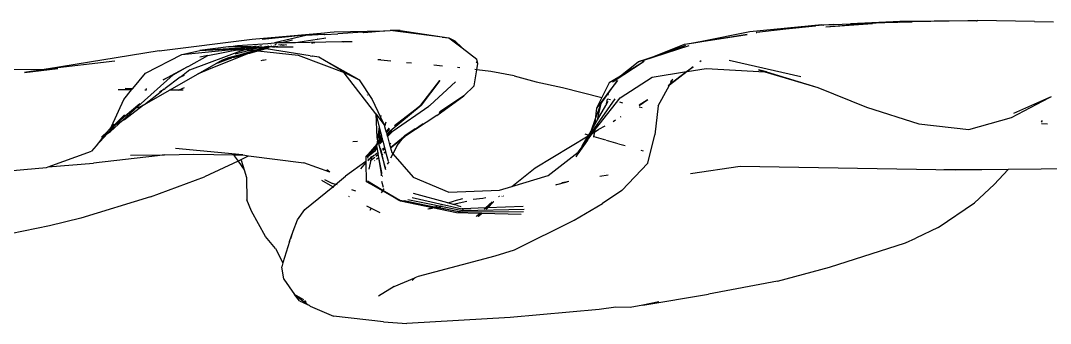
# Model space of a CAD drawing. Header units: millimetres. Extents: x -41292 to 298682, y -22072 to 33155.
# Drawn here: x 35143 to 35329.2, y 1737.2 to 1791.9 of the extents above; entities that cross this region are included whole.
import ezdxf

# ---------------------------------------------------------------- set-up
doc = ezdxf.new("R2010")
doc.units = ezdxf.units.MM

# ---------------------------------------------------------------- blocks, each defined once
blk = doc.blocks.new('AHSISHEUD')
for p, q in [((35929.39, 19439.81), (35920.39, 19439.38)), ((35920.39, 19439.38), (35926.64, 19439.61)), ((35929.39, 19439.81), (35926.64, 19439.61)), ((35926.64, 19439.61), (35928.95, 19439.69)), ((35929.01, 19439.69), (35928.95, 19439.69)), ((35929.39, 19439.81), (35929.01, 19439.69)), ((35929.23, 19439.7), (35929.01, 19439.69)), ((35929.39, 19439.81), (35929.23, 19439.7)), ((35929.23, 19439.7), (35931.58, 19439.74)), ((35941.65, 19439.93), (35929.39, 19439.81)), ((35941.65, 19439.93), (35931.58, 19439.74)), ((35943.17, 19439.94), (35941.65, 19439.93)), ((35943.17, 19439.94), (35943.3, 19439.94)), ((35943.38, 19439.96), (35943.3, 19439.94)), ((35953.66, 19439.8), (35943.38, 19439.96)), ((35953.66, 19439.8), (35957.13, 19439.75)), ((35812.23, 19436.63), (35825.33, 19437.77)), ((35814.06, 19436.59), (35825.33, 19437.77)), ((35825.33, 19437.77), (35826.33, 19437.85)), ((35826.33, 19437.85), (35827.04, 19437.95)), ((35827.04, 19437.95), (35836.01, 19438.1)), ((35832.27, 19437.85), (35827.73, 19437.6)), ((35832.27, 19437.85), (35832.35, 19437.82)), ((35832.35, 19437.82), (35832.44, 19437.83)), ((35832.44, 19437.83), (35836.01, 19438.1)), ((35836.01, 19438.1), (35836.2, 19438.11)), ((35836.2, 19438.11), (35837.22, 19438.17)), ((35846.62, 19436.97), (35837.22, 19438.17)), ((35839.02, 19438.16), (35837.22, 19438.17)), ((35839.02, 19438.16), (35847.8, 19436.85)), ((35902.22, 19437.95), (35893.53, 19436.21)), ((35915.23, 19439.2), (35902.22, 19437.95)), ((35903.39, 19437.8), (35903.48, 19437.8)), ((35908.73, 19438.43), (35903.48, 19437.8)), ((35914.09, 19438.99), (35908.73, 19438.43)), ((35912.03, 19438.82), (35915.23, 19439.2)), ((35915.62, 19439.16), (35914.83, 19439.07)), ((35915.23, 19439.2), (35917.43, 19439.24)), ((35915.23, 19439.2), (35915.62, 19439.16)), ((35917.43, 19439.24), (35915.62, 19439.16)), ((35924.42, 19439.38), (35915.97, 19438.81)), ((35923.32, 19439.36), (35915.97, 19438.81)), ((35917.43, 19439.24), (35920.39, 19439.38)), ((35795.42, 19434.52), (35812.23, 19436.63)), ((35815.09, 19435.84), (35816.28, 19435.95)), ((35821.94, 19437.28), (35816.28, 19435.95)), ((35816.28, 19435.95), (35816.93, 19436)), ((35816.93, 19436), (35817.85, 19436.01)), ((35819.52, 19436.43), (35817.85, 19436.01)), ((35817.85, 19436.01), (35820.07, 19436.03)), ((35820.07, 19436.03), (35824, 19436.59)), ((35820.07, 19436.03), (35822.68, 19436.06)), ((35825.3, 19437.46), (35821.94, 19437.28)), ((35822.68, 19436.06), (35828.46, 19436.22)), ((35822.97, 19435.97), (35823.2, 19435.98)), ((35823.13, 19435.93), (35823.19, 19435.91)), ((35823.49, 19435.94), (35823.19, 19435.91)), ((35823.55, 19435.93), (35823.49, 19435.94)), ((35824.08, 19436.59), (35824, 19436.59)), ((35824.08, 19436.59), (35825.53, 19436.85)), ((35825.3, 19437.46), (35825.39, 19437.48)), ((35825.39, 19437.48), (35827.73, 19437.6)), ((35828.46, 19436.22), (35830.32, 19436.18)), ((35828.78, 19436.13), (35830.32, 19436.18)), ((35846.62, 19436.97), (35847.8, 19436.85)), ((35847.8, 19436.85), (35848.9, 19436.32)), ((35847.8, 19436.85), (35850.18, 19435.05)), ((35850.18, 19435.05), (35848.9, 19436.32)), ((35890.43, 19435.74), (35893.53, 19436.21)), ((35901.76, 19437.45), (35890.97, 19435.7)), ((35893.53, 19436.21), (35890.97, 19435.7)), ((35893.53, 19436.21), (35901.76, 19437.45)), ((35795.42, 19434.52), (35775.06, 19431.21)), ((35799.54, 19433.84), (35809.75, 19434.87)), ((35799.54, 19433.84), (35802.75, 19434.54)), ((35801, 19431.05), (35810.7, 19434.71)), ((35807.96, 19435.23), (35802.75, 19434.54)), ((35811.24, 19435.07), (35802.75, 19434.54)), ((35802.75, 19434.54), (35810.92, 19435)), ((35804.25, 19433.66), (35810.08, 19434.83)), ((35811.72, 19434.08), (35804.32, 19431.16)), ((35807.96, 19435.23), (35809.59, 19435.49)), ((35811.97, 19435.21), (35807.96, 19435.23)), ((35812.34, 19434.34), (35808.82, 19433.31)), ((35808.82, 19433.31), (35811.72, 19434.08)), ((35809.19, 19433.96), (35811.82, 19434.65)), ((35810.7, 19434.71), (35809.29, 19434.55)), ((35809.59, 19435.49), (35815.09, 19435.84)), ((35809.75, 19434.87), (35810.08, 19434.83)), ((35810.08, 19434.83), (35810.92, 19435)), ((35810.08, 19434.83), (35810.8, 19434.76)), ((35810.09, 19433.78), (35812.34, 19434.34)), ((35810.87, 19434.03), (35810.09, 19433.78)), ((35810.31, 19434.5), (35810.98, 19434.74)), ((35810.7, 19434.71), (35810.8, 19434.76)), ((35810.8, 19434.76), (35810.83, 19434.75)), ((35810.83, 19434.75), (35810.86, 19434.76)), ((35810.86, 19434.76), (35810.98, 19434.74)), ((35810.87, 19434.03), (35812.56, 19434.57)), ((35812.8, 19434.54), (35810.87, 19434.03)), ((35810.92, 19435), (35812.69, 19435.1)), ((35810.92, 19435), (35811.24, 19435.07)), ((35810.98, 19434.74), (35811.1, 19434.73)), ((35811.1, 19434.73), (35811.18, 19434.75)), ((35811.26, 19434.77), (35811.18, 19434.75)), ((35811.24, 19435.07), (35811.97, 19435.21)), ((35812.93, 19435.17), (35811.24, 19435.07)), ((35813.02, 19434.97), (35811.26, 19434.77)), ((35811.77, 19434.89), (35811.26, 19434.77)), ((35811.26, 19434.77), (35811.82, 19434.65)), ((35811.72, 19434.08), (35811.81, 19434.1)), ((35812.69, 19435.1), (35811.77, 19434.89)), ((35811.77, 19434.89), (35813.37, 19435.1)), ((35811.81, 19434.1), (35813.29, 19434.49)), ((35811.81, 19434.1), (35812.34, 19434.34)), ((35811.82, 19434.65), (35813.02, 19434.97)), ((35811.82, 19434.65), (35812.56, 19434.57)), ((35812.09, 19435.24), (35811.97, 19435.21)), ((35812.09, 19435.24), (35812.95, 19435.41)), ((35812.93, 19435.17), (35812.09, 19435.24)), ((35812.34, 19434.34), (35812.39, 19434.35)), ((35812.39, 19434.35), (35812.52, 19434.39)), ((35812.6, 19434.41), (35812.52, 19434.39)), ((35812.56, 19434.57), (35813.95, 19435.01)), ((35812.56, 19434.57), (35812.8, 19434.54)), ((35812.8, 19434.54), (35812.6, 19434.41)), ((35812.93, 19435.17), (35812.69, 19435.1)), ((35812.69, 19435.1), (35813.18, 19435.13)), ((35812.8, 19434.54), (35812.98, 19434.52)), ((35812.93, 19435.17), (35812.96, 19435.17)), ((35813.9, 19435.39), (35812.96, 19435.17)), ((35812.96, 19435.17), (35813.18, 19435.13)), ((35813.04, 19434.61), (35812.98, 19434.52)), ((35813.07, 19434.52), (35812.98, 19434.52)), ((35813.02, 19434.97), (35813.37, 19435.1)), ((35813.72, 19435.05), (35813.02, 19434.97)), ((35813.21, 19434.65), (35813.04, 19434.61)), ((35813.07, 19434.52), (35814.6, 19434.9)), ((35813.76, 19434.75), (35813.07, 19434.52)), ((35813.07, 19434.52), (35813.29, 19434.49)), ((35813.18, 19435.13), (35813.37, 19435.1)), ((35813.95, 19435.01), (35813.21, 19434.65)), ((35813.76, 19434.75), (35813.21, 19434.65)), ((35813.29, 19434.49), (35814.6, 19434.9)), ((35813.29, 19434.49), (35820.54, 19433.72)), ((35813.37, 19435.1), (35813.47, 19435.09)), ((35813.47, 19435.09), (35813.77, 19435.17)), ((35813.72, 19435.05), (35813.47, 19435.09)), ((35814.26, 19435.11), (35813.72, 19435.05)), ((35813.95, 19435.01), (35813.72, 19435.05)), ((35813.76, 19434.75), (35814.4, 19434.94)), ((35813.77, 19435.17), (35813.86, 19435.17)), ((35813.86, 19435.17), (35813.92, 19435.2)), ((35813.92, 19435.2), (35813.97, 19435.22)), ((35814.03, 19435), (35813.95, 19435.01)), ((35813.97, 19435.22), (35814.04, 19435.19)), ((35814.26, 19435.11), (35814.03, 19435)), ((35814.4, 19434.94), (35814.03, 19435)), ((35814.04, 19435.19), (35814.1, 19435.2)), ((35814.1, 19435.2), (35814.4, 19435.24)), ((35814.1, 19435.2), (35814.4, 19435.2)), ((35814.32, 19435.11), (35814.26, 19435.11)), ((35814.5, 19435.18), (35814.32, 19435.11)), ((35814.67, 19435.15), (35814.32, 19435.11)), ((35814.4, 19435.24), (35814.73, 19435.37)), ((35814.4, 19435.2), (35814.5, 19435.18)), ((35814.45, 19434.93), (35814.4, 19434.94)), ((35814.96, 19435.1), (35814.45, 19434.93)), ((35815.1, 19435.08), (35814.45, 19434.93)), ((35814.6, 19434.9), (35814.45, 19434.93)), ((35814.5, 19435.18), (35814.57, 19435.2)), ((35815.2, 19435.36), (35814.57, 19435.2)), ((35814.57, 19435.2), (35814.67, 19435.15)), ((35814.63, 19434.9), (35814.6, 19434.9)), ((35814.73, 19434.92), (35814.63, 19434.9)), ((35814.67, 19435.15), (35815.15, 19435.21)), ((35815.24, 19435.05), (35814.73, 19434.92)), ((35814.76, 19434.88), (35814.73, 19434.92)), ((35822.74, 19433.58), (35814.76, 19434.88)), ((35815.34, 19435.21), (35815.15, 19435.21)), ((35815.2, 19435.36), (35815.24, 19435.36)), ((35815.34, 19435.03), (35815.24, 19435.05)), ((35815.46, 19435.24), (35815.34, 19435.21)), ((35815.79, 19435.34), (35815.46, 19435.24)), ((35815.7, 19435.21), (35815.46, 19435.24)), ((35815.65, 19435.8), (35815.57, 19435.78)), ((35815.84, 19435.24), (35815.7, 19435.21)), ((35815.91, 19435.21), (35815.84, 19435.24)), ((35815.91, 19435.21), (35816.03, 19435.24)), ((35816.23, 19435.33), (35816.03, 19435.24)), ((35816.03, 19435.24), (35816.06, 19435.22)), ((35816.06, 19435.22), (35816.16, 19435.24)), ((35816.16, 19435.24), (35816.37, 19435.33)), ((35816.16, 19435.24), (35816.36, 19435.22)), ((35816.32, 19435.68), (35816.45, 19435.67)), ((35816.51, 19435.24), (35816.36, 19435.22)), ((35816.37, 19435.33), (35816.47, 19435.33)), ((35816.55, 19435.73), (35816.45, 19435.67)), ((35816.9, 19435.32), (35816.51, 19435.24)), ((35816.51, 19435.24), (35819.66, 19435.25)), ((35816.66, 19435.72), (35816.55, 19435.73)), ((35817.33, 19435.55), (35816.99, 19435.6)), ((35817.33, 19435.55), (35817.37, 19435.57)), ((35817.37, 19435.57), (35817.42, 19435.58)), ((35817.43, 19435.66), (35817.42, 19435.58)), ((35817.42, 19435.58), (35817.53, 19435.61)), ((35817.53, 19435.61), (35817.61, 19435.64)), ((35817.61, 19435.64), (35818.03, 19435.61)), ((35817.84, 19435.48), (35817.73, 19435.5)), ((35818.39, 19435.58), (35817.84, 19435.48)), ((35818.39, 19435.58), (35818.44, 19435.58)), ((35850.18, 19435.05), (35852.85, 19433.03)), ((35891.17, 19435.41), (35882.8, 19432.69)), ((35884.12, 19433.18), (35890.63, 19435.54)), ((35891.17, 19435.41), (35884.12, 19433.18)), ((35884.66, 19433.44), (35890.43, 19435.74)), ((35884.66, 19433.44), (35890.63, 19435.54)), ((35787.43, 19432.67), (35775.06, 19431.21)), ((35792.96, 19430.45), (35799.54, 19433.84)), ((35800.77, 19431.74), (35804.25, 19433.66)), ((35802.35, 19430.28), (35805.84, 19432.26)), ((35804.25, 19433.66), (35802.8, 19433.36)), ((35805.84, 19432.26), (35806.87, 19432.75)), ((35806.53, 19432.65), (35805.84, 19432.26)), ((35806.06, 19432.31), (35805.84, 19432.26)), ((35808.44, 19433.2), (35806.06, 19432.31)), ((35806.53, 19432.65), (35806.71, 19432.76)), ((35806.87, 19432.75), (35806.53, 19432.65)), ((35807.98, 19433.26), (35806.71, 19432.76)), ((35806.71, 19432.76), (35806.87, 19432.75)), ((35806.87, 19432.75), (35806.97, 19432.79)), ((35806.97, 19432.79), (35807.03, 19432.79)), ((35807.03, 19432.79), (35807.23, 19432.89)), ((35807.23, 19432.89), (35807.98, 19433.26)), ((35807.59, 19432.99), (35807.23, 19432.89)), ((35807.59, 19432.99), (35809.34, 19433.54)), ((35807.59, 19432.99), (35808.44, 19433.2)), ((35810.09, 19433.78), (35807.98, 19433.26)), ((35808.53, 19433.24), (35808.44, 19433.2)), ((35808.82, 19433.31), (35808.53, 19433.24)), ((35809.34, 19433.54), (35808.82, 19433.31)), ((35809.34, 19433.54), (35810.09, 19433.78)), ((35814.21, 19432.82), (35813.81, 19432.68)), ((35814.21, 19432.82), (35814.75, 19432.94)), ((35820.54, 19433.72), (35828.86, 19430.58)), ((35822.74, 19433.58), (35823.07, 19433.56)), ((35823.16, 19433.52), (35823.07, 19433.56)), ((35824.27, 19433.34), (35823.16, 19433.52)), ((35829.4, 19430.34), (35824.27, 19433.34)), ((35831.61, 19429.29), (35824.27, 19433.34)), ((35835.52, 19432.86), (35834.99, 19432.9)), ((35835.52, 19432.86), (35837.34, 19432.69)), ((35840.13, 19432.43), (35841.04, 19432.34)), ((35853.02, 19432.23), (35852.75, 19432.47)), ((35852.84, 19431.09), (35853.02, 19432.23)), ((35853.02, 19432.23), (35852.85, 19433.03)), ((35883.11, 19432.61), (35877.48, 19428.92)), ((35883.11, 19432.61), (35878.51, 19429.78)), ((35878.51, 19429.78), (35882, 19432.51)), ((35882, 19432.51), (35884.66, 19433.44)), ((35883.52, 19432.99), (35882, 19432.51)), ((35882.8, 19432.69), (35882, 19432.51)), ((35882.8, 19432.69), (35883.52, 19432.99)), ((35883.52, 19432.99), (35884.66, 19433.44)), ((35884.12, 19433.18), (35883.52, 19432.99)), ((35893.44, 19432.72), (35893.16, 19432.51)), ((35911.43, 19429.8), (35898.5, 19432.75)), ((35763.24, 19431.14), (35775.02, 19431.21)), ((35771.07, 19430.57), (35777.11, 19431.34)), ((35772.23, 19430.79), (35771.07, 19430.57)), ((35773.17, 19430.91), (35772.23, 19430.79)), ((35776.22, 19431.28), (35773.17, 19430.91)), ((35775.02, 19431.21), (35773.17, 19430.91)), ((35775.02, 19431.21), (35775.06, 19431.21)), ((35790.68, 19427.71), (35792.96, 19430.45)), ((35796.15, 19429.27), (35800.64, 19431.7)), ((35797.41, 19427.48), (35802.35, 19430.28)), ((35797.97, 19430.19), (35800.64, 19431.7)), ((35801, 19431.05), (35799.46, 19429.89)), ((35800.64, 19431.7), (35800.77, 19431.74)), ((35800.64, 19431.7), (35800.66, 19431.71)), ((35800.66, 19431.71), (35800.77, 19431.74)), ((35804.32, 19431.16), (35802.35, 19430.28)), ((35828.86, 19430.58), (35828.89, 19430.54)), ((35828.89, 19430.54), (35829.4, 19430.34)), ((35834.59, 19423.13), (35828.89, 19430.54)), ((35829.4, 19430.34), (35831.61, 19429.29)), ((35845.11, 19431.96), (35846.64, 19431.81)), ((35849.77, 19431.45), (35849.37, 19431.5)), ((35852.37, 19428.17), (35852.84, 19431.09)), ((35852.84, 19431.09), (35852.51, 19431.13)), ((35855.37, 19430.79), (35852.84, 19431.09)), ((35859.6, 19430), (35855.37, 19430.79)), ((35884.57, 19429.76), (35890.79, 19430.76)), ((35890.91, 19430.78), (35887.67, 19428.29)), ((35887.82, 19428.58), (35890.79, 19430.76)), ((35890.79, 19430.76), (35891.99, 19431.64)), ((35890.79, 19430.76), (35890.91, 19430.78)), ((35891.99, 19431.61), (35890.91, 19430.78)), ((35890.91, 19430.78), (35894.31, 19431.32)), ((35894.31, 19431.32), (35904.9, 19430.73)), ((35905.22, 19430.71), (35903.8, 19431.05)), ((35903.8, 19431.05), (35904.9, 19430.73)), ((35904.9, 19430.73), (35914.52, 19427.9)), ((35904.9, 19430.73), (35905.22, 19430.71)), ((35905.22, 19430.71), (35914.52, 19427.9)), ((35791.65, 19424.51), (35797.97, 19430.19)), ((35797.97, 19430.19), (35796.15, 19429.27)), ((35799.21, 19429.74), (35796.49, 19427.71)), ((35799.33, 19429.79), (35799.21, 19429.74)), ((35799.81, 19429.97), (35799.33, 19429.79)), ((35799.34, 19429.84), (35799.33, 19429.79)), ((35799.34, 19429.84), (35799.46, 19429.89)), ((35799.46, 19429.89), (35800.01, 19430.1)), ((35831.61, 19429.29), (35833.91, 19425.71)), ((35842.72, 19424.69), (35846.18, 19429.16)), ((35846.18, 19429.16), (35842.82, 19424.7)), ((35848.98, 19428.93), (35844.4, 19424.71)), ((35859.6, 19430), (35863.57, 19428.94)), ((35863.57, 19428.94), (35868.36, 19427.9)), ((35876.81, 19428.73), (35875.46, 19426.1)), ((35876.63, 19426.81), (35878.31, 19429.15)), ((35878.31, 19429.15), (35876.67, 19427.02)), ((35878.51, 19429.78), (35876.81, 19428.73)), ((35877.36, 19428.89), (35878.51, 19429.78)), ((35878.78, 19426.05), (35884.57, 19429.76)), ((35887.58, 19428.4), (35887.81, 19428.55)), ((35887.67, 19428.29), (35887.81, 19428.55)), ((35887.81, 19428.55), (35887.82, 19428.58)), ((35887.82, 19428.58), (35888.27, 19429.39)), ((35887.86, 19428.96), (35888.27, 19429.39)), ((35790.45, 19427.44), (35788.01, 19427.45)), ((35789.04, 19425.75), (35790.45, 19427.44)), ((35789.29, 19427.76), (35790.68, 19427.71)), ((35790.45, 19427.44), (35790.68, 19427.71)), ((35792.76, 19424.84), (35797.29, 19427.41)), ((35792.76, 19424.84), (35795.82, 19427.21)), ((35793.12, 19427.43), (35792.85, 19427.43)), ((35793.01, 19427.63), (35793.22, 19427.63)), ((35795.64, 19427.15), (35795.49, 19427.04)), ((35795.69, 19427.17), (35795.64, 19427.15)), ((35795.83, 19427.28), (35795.69, 19427.17)), ((35795.69, 19427.17), (35795.82, 19427.21)), ((35795.82, 19427.21), (35795.92, 19427.29)), ((35795.92, 19427.29), (35795.83, 19427.28)), ((35795.94, 19427.34), (35795.92, 19427.29)), ((35796.01, 19427.42), (35795.94, 19427.34)), ((35796.11, 19427.43), (35796.01, 19427.42)), ((35796.11, 19427.43), (35796.23, 19427.52)), ((35796.13, 19427.5), (35796.11, 19427.43)), ((35796.16, 19427.52), (35796.13, 19427.5)), ((35796.25, 19427.59), (35796.16, 19427.52)), ((35796.16, 19427.52), (35796.23, 19427.52)), ((35796.23, 19427.52), (35796.27, 19427.57)), ((35796.25, 19427.59), (35796.32, 19427.59)), ((35796.27, 19427.57), (35796.32, 19427.59)), ((35796.32, 19427.59), (35796.49, 19427.71)), ((35797.29, 19427.41), (35797.41, 19427.48)), ((35798.99, 19427.43), (35797.29, 19427.41)), ((35797.41, 19427.48), (35798.99, 19427.43)), ((35799.97, 19427.84), (35798.99, 19427.43)), ((35799.75, 19427.4), (35798.99, 19427.43)), ((35852.37, 19428.17), (35850.48, 19426.36)), ((35868.36, 19427.9), (35875.46, 19426.1)), ((35876.67, 19427.02), (35875.88, 19425.99)), ((35876.01, 19425.95), (35876.63, 19426.81)), ((35876.63, 19426.81), (35876.57, 19426.53)), ((35876.67, 19427.02), (35876.63, 19426.81)), ((35885.66, 19424.58), (35887.67, 19428.29)), ((35887.67, 19428.29), (35887.44, 19428.11)), ((35887.58, 19428.4), (35887.57, 19428.37)), ((35914.52, 19427.9), (35923.34, 19424.31)), ((35786.82, 19420.83), (35789.04, 19425.75)), ((35788.13, 19421.79), (35791.91, 19425.02)), ((35789.15, 19422.12), (35792.59, 19424.74)), ((35792.12, 19424.48), (35792.59, 19424.74)), ((35792.59, 19424.74), (35792.76, 19424.84)), ((35833.16, 19426.43), (35833.1, 19426.54)), ((35833.91, 19425.71), (35835.44, 19422.54)), ((35837.18, 19420.06), (35842.82, 19424.7)), ((35842.82, 19424.7), (35841.65, 19423.8)), ((35841.65, 19423.8), (35842.72, 19424.69)), ((35842.72, 19424.69), (35842.82, 19424.7)), ((35844.28, 19424.62), (35844.4, 19424.71)), ((35845.64, 19422.83), (35850.48, 19426.36)), ((35850.48, 19426.36), (35846.07, 19423.33)), ((35850.48, 19426.36), (35846.19, 19423.47)), ((35871.93, 19417.3), (35877.87, 19425.83)), ((35874.28, 19422.14), (35875.34, 19425.01)), ((35875.46, 19426.1), (35874.47, 19424.15)), ((35875.88, 19425.99), (35874.47, 19424.15)), ((35875.34, 19425.01), (35874.47, 19424.15)), ((35874.67, 19422.04), (35875.34, 19425.01)), ((35874.97, 19421.2), (35878.78, 19426.05)), ((35875.34, 19425.01), (35876.01, 19425.95)), ((35875.88, 19425.99), (35876.01, 19425.95)), ((35876.01, 19425.95), (35876.09, 19425.94)), ((35876.42, 19425.79), (35876.19, 19424.66)), ((35876.19, 19424.66), (35876.63, 19425.41)), ((35876.49, 19425.83), (35877.03, 19425.7)), ((35878.66, 19425.28), (35879.2, 19425.14)), ((35882.2, 19424.75), (35883.67, 19425.68)), ((35883.79, 19425.64), (35882.21, 19424.59)), ((35949.55, 19422.49), (35956.39, 19426.11)), ((35956.39, 19426.11), (35949.91, 19423.21)), ((35956.39, 19426.11), (35956.73, 19426.29)), ((35787.26, 19421.05), (35789.18, 19422.93)), ((35788.13, 19421.79), (35789.18, 19422.93)), ((35788.81, 19421.93), (35791.65, 19424.51)), ((35792.12, 19424.48), (35791.53, 19424.16)), ((35834.59, 19423.13), (35835.2, 19420.78)), ((35834.59, 19423.13), (35834.79, 19418.79)), ((35834.59, 19423.13), (35836.1, 19421.15)), ((35835.48, 19422.83), (35835.44, 19422.54)), ((35837.18, 19420.06), (35841.65, 19423.8)), ((35837.74, 19420.07), (35844.19, 19424.53)), ((35841.65, 19423.8), (35837.96, 19420.95)), ((35845.64, 19422.83), (35839.84, 19419.04)), ((35844.28, 19424.62), (35844.19, 19424.53)), ((35874.47, 19424.15), (35874.28, 19422.14)), ((35874.67, 19422.04), (35876.19, 19424.66)), ((35882.22, 19424.38), (35882.74, 19424.25)), ((35885.66, 19424.58), (35885.05, 19419.33)), ((35923.34, 19424.31), (35932.76, 19421.35)), ((35786.09, 19419.6), (35787.64, 19421.27)), ((35786.29, 19420.17), (35787.26, 19421.05)), ((35786.64, 19419.96), (35788.81, 19421.93)), ((35786.82, 19420.83), (35787.23, 19421.33)), ((35787.26, 19421.05), (35788.13, 19421.79)), ((35787.26, 19421.05), (35787.64, 19421.27)), ((35787.64, 19421.27), (35788.81, 19421.93)), ((35787.64, 19421.27), (35788.13, 19421.79)), ((35788.81, 19421.93), (35789.15, 19422.12)), ((35835.44, 19422.54), (35836.1, 19421.15)), ((35836.1, 19421.15), (35836.16, 19420.95)), ((35836.42, 19421.61), (35836.16, 19420.95)), ((35836.42, 19421.61), (35836.18, 19420.87)), ((35843.14, 19421.31), (35839.84, 19419.04)), ((35873.51, 19420.03), (35874.28, 19422.14)), ((35873.51, 19420.03), (35874.2, 19421.22)), ((35874.28, 19422.14), (35874.2, 19421.22)), ((35874.2, 19421.22), (35874.67, 19422.04)), ((35874.28, 19420.29), (35874.97, 19421.2)), ((35877.49, 19421.78), (35877.91, 19422.04)), ((35878.83, 19422.62), (35878.93, 19422.68)), ((35932.76, 19421.35), (35941.82, 19420.31)), ((35941.82, 19420.31), (35949.55, 19422.49)), ((35956.04, 19421.29), (35954.92, 19421.31)), ((35954.96, 19421.64), (35955.14, 19421.92)), ((35784.02, 19417.37), (35786.09, 19419.6)), ((35785.49, 19419.21), (35784.02, 19417.37)), ((35785.01, 19418.9), (35786.14, 19419.99)), ((35785.01, 19418.9), (35785.49, 19419.21)), ((35785.53, 19419.24), (35785.49, 19419.21)), ((35786.14, 19419.99), (35785.53, 19419.24)), ((35785.53, 19419.24), (35786.09, 19419.6)), ((35786.09, 19419.6), (35786.64, 19419.96)), ((35786.14, 19419.99), (35786.18, 19420.03)), ((35786.18, 19420.03), (35786.29, 19420.17)), ((35786.29, 19420.17), (35786.81, 19420.8)), ((35786.81, 19420.8), (35786.82, 19420.83)), ((35835.2, 19420.78), (35834.89, 19418.57)), ((35835.2, 19420.78), (35835.34, 19420.23)), ((35835.26, 19418.65), (35835.34, 19420.23)), ((35835.56, 19419.41), (35835.26, 19418.65)), ((35835.34, 19420.23), (35835.56, 19419.41)), ((35835.62, 19419.15), (35835.4, 19418.39)), ((35835.56, 19419.41), (35835.62, 19419.15)), ((35835.72, 19418.77), (35835.62, 19419.15)), ((35836.16, 19420.95), (35836.18, 19420.87)), ((35836.18, 19420.87), (35836.48, 19419.83)), ((35836.48, 19419.83), (35837, 19420.53)), ((35836.48, 19419.83), (35836.5, 19419.74)), ((35837, 19420.53), (35836.5, 19419.74)), ((35836.88, 19420.12), (35836.5, 19419.74)), ((35836.5, 19419.74), (35836.6, 19419.39)), ((35836.6, 19419.39), (35837.18, 19420.06)), ((35836.6, 19419.39), (35836.65, 19419.21)), ((35836.65, 19419.21), (35837.5, 19420.08)), ((35836.65, 19419.21), (35836.69, 19419.05)), ((35836.69, 19419.05), (35837.74, 19420.07)), ((35837.09, 19420.28), (35836.88, 19420.12)), ((35837.25, 19417.05), (35839.9, 19419.22)), ((35839.62, 19418.87), (35839.9, 19419.22)), ((35839.84, 19419.04), (35839.9, 19419.22)), ((35841.72, 19420.45), (35839.9, 19419.22)), ((35863.41, 19413.36), (35873.01, 19419.17)), ((35871.93, 19417.3), (35873.01, 19419.17)), ((35872.37, 19419.52), (35873.09, 19419.31)), ((35872.84, 19418.4), (35873.79, 19419.64)), ((35873.01, 19419.17), (35873.09, 19419.31)), ((35873.09, 19419.31), (35873.51, 19420.03)), ((35873.79, 19419.64), (35874.09, 19420.03)), ((35873.79, 19419.64), (35874.07, 19419.81)), ((35874, 19419.04), (35874.19, 19419.88)), ((35874.07, 19419.81), (35874, 19419.04)), ((35874.09, 19420.03), (35874.07, 19419.81)), ((35874.07, 19419.81), (35874.19, 19419.88)), ((35874.09, 19420.03), (35874.28, 19420.29)), ((35874.19, 19419.88), (35874.28, 19420.29)), ((35874.19, 19419.88), (35874.85, 19420.28)), ((35875.99, 19420.91), (35874.85, 19420.28)), ((35883.78, 19414.22), (35885.05, 19419.33)), ((35784.02, 19417.37), (35783.17, 19416.41)), ((35831.28, 19418.12), (35830.43, 19418.1)), ((35834.77, 19417.65), (35832.81, 19415.36)), ((35833.95, 19416.45), (35834.75, 19417.52)), ((35834.73, 19417.34), (35834.67, 19417.16)), ((35834.75, 19417.37), (35834.73, 19417.34)), ((35834.73, 19417.34), (35834.79, 19417.03)), ((35834.85, 19417.65), (35834.75, 19417.37)), ((35834.77, 19417.65), (35834.75, 19417.52)), ((35834.75, 19417.52), (35834.75, 19417.37)), ((35834.88, 19418.46), (35834.77, 19417.65)), ((35834.79, 19418.79), (35834.89, 19418.57)), ((35834.85, 19417.65), (35834.88, 19417.69)), ((35834.88, 19418.46), (35834.89, 19418.57)), ((35834.88, 19418.46), (35835, 19418.01)), ((35834.92, 19417.83), (35834.88, 19417.69)), ((35834.94, 19417.85), (35834.92, 19417.83)), ((35835, 19418.01), (35834.94, 19417.85)), ((35835.04, 19418.09), (35835, 19418.01)), ((35835, 19418.01), (35836.31, 19413.36)), ((35835.26, 19418.65), (35835.08, 19418.19)), ((35835.22, 19417.94), (35835.26, 19418.65)), ((35835.32, 19418.28), (35835.22, 19417.94)), ((35835.24, 19417.86), (35835.22, 19417.94)), ((35835.22, 19417.94), (35835.22, 19417.9)), ((35835.26, 19417.82), (35835.38, 19417.97)), ((35835.27, 19417.79), (35835.83, 19418.36)), ((35835.38, 19417.97), (35835.27, 19417.79)), ((35835.85, 19418.27), (35835.3, 19417.73)), ((35835.31, 19417.7), (35835.86, 19418.23)), ((35835.32, 19418.28), (35835.34, 19418.31)), ((35835.36, 19418.34), (35835.34, 19418.31)), ((35835.4, 19418.39), (35835.36, 19418.34)), ((35835.38, 19417.97), (35835.8, 19418.46)), ((35835.55, 19418.24), (35835.38, 19417.97)), ((35835.72, 19418.77), (35835.4, 19418.39)), ((35835.55, 19418.24), (35835.5, 19418.24)), ((35835.77, 19418.59), (35835.55, 19418.24)), ((35835.72, 19418.77), (35835.77, 19418.59)), ((35835.77, 19418.59), (35835.8, 19418.46)), ((35835.8, 19418.46), (35835.83, 19418.36)), ((35835.83, 19418.36), (35835.85, 19418.27)), ((35835.85, 19418.27), (35835.86, 19418.23)), ((35835.86, 19418.23), (35836.19, 19416.97)), ((35836.69, 19419.05), (35837.09, 19417.62)), ((35837.32, 19417.78), (35837.09, 19417.62)), ((35837.09, 19417.62), (35837.25, 19417.05)), ((35837.27, 19416.99), (35839.62, 19418.87)), ((35838.48, 19417.41), (35837.69, 19415.93)), ((35838.48, 19417.41), (35839.62, 19418.87)), ((35839.62, 19418.87), (35839.84, 19419.04)), ((35872.84, 19418.4), (35871.15, 19415.91)), ((35871.71, 19416.92), (35872.84, 19418.4)), ((35871.71, 19416.92), (35871.93, 19417.3)), ((35873.92, 19419.07), (35874, 19419.04)), ((35874, 19419.04), (35873.99, 19418.98)), ((35874, 19419.04), (35876.1, 19418.43)), ((35876.27, 19418.38), (35878.36, 19417.77)), ((35878.47, 19417.74), (35879.66, 19417.39)), ((35775.33, 19413.54), (35783.17, 19416.41)), ((35795.11, 19415.56), (35783.53, 19414.23)), ((35790.23, 19415.65), (35796.4, 19415.76)), ((35796.4, 19415.76), (35795.11, 19415.56)), ((35796.4, 19415.76), (35801.69, 19415.86)), ((35810.5, 19415.72), (35798.37, 19416.85)), ((35801.69, 19415.86), (35808.95, 19415.74)), ((35808.95, 19415.74), (35809.01, 19415.56)), ((35808.95, 19415.74), (35810.5, 19415.72)), ((35809.01, 19415.56), (35809.69, 19414.59)), ((35809.76, 19414.62), (35811.6, 19415.58)), ((35810.57, 19415.71), (35810.5, 19415.72)), ((35810.57, 19415.71), (35811.6, 19415.58)), ((35811.6, 19415.58), (35821.56, 19414.26)), ((35833.73, 19416.16), (35832.81, 19415.36)), ((35833.16, 19415.6), (35832.81, 19415.36)), ((35833.14, 19415.35), (35834.31, 19416.72)), ((35834.33, 19416.31), (35833.14, 19415.35)), ((35833.14, 19415.35), (35833.73, 19416.16)), ((35833.16, 19415.6), (35833.14, 19415.35)), ((35833.16, 19415.6), (35833.73, 19416.16)), ((35833.49, 19415.02), (35833.85, 19415.42)), ((35833.73, 19416.16), (35833.95, 19416.45)), ((35834.38, 19415.66), (35833.8, 19415.23)), ((35833.85, 19415.42), (35833.8, 19415.23)), ((35834.36, 19416.84), (35833.95, 19416.45)), ((35833.95, 19416.45), (35834.31, 19416.72)), ((35834.31, 19416.72), (35834.61, 19417.01)), ((35834.79, 19417.03), (35834.33, 19416.31)), ((35834.61, 19417.01), (35834.33, 19416.31)), ((35834.63, 19417.1), (35834.36, 19416.84)), ((35834.97, 19416.09), (35834.5, 19415.74)), ((35834.58, 19415.48), (35834.98, 19415.81)), ((35834.63, 19417.1), (35834.61, 19417.01)), ((35834.65, 19417.12), (35834.63, 19417.1)), ((35834.67, 19417.16), (35834.65, 19417.12)), ((35834.79, 19417.03), (35834.85, 19416.74)), ((35834.85, 19416.74), (35834.84, 19416.71)), ((35834.84, 19416.71), (35834.97, 19416.09)), ((35834.97, 19416.09), (35835.02, 19415.85)), ((35834.98, 19415.81), (35835.02, 19415.85)), ((35834.98, 19415.81), (35835.08, 19415.24)), ((35835.13, 19415.28), (35835.02, 19415.85)), ((35835.59, 19416.53), (35835.47, 19416.88)), ((35835.59, 19416.53), (35835.56, 19416.51)), ((35835.6, 19416.33), (35835.59, 19416.53)), ((35835.6, 19416.33), (35835.65, 19416.38)), ((35835.73, 19415.79), (35835.6, 19416.33)), ((35835.73, 19415.79), (35835.83, 19415.87)), ((35835.74, 19415.76), (35835.73, 19415.79)), ((35835.74, 19415.76), (35835.84, 19415.85)), ((35836.31, 19413.36), (35835.74, 19415.76)), ((35836.19, 19416.97), (35835.8, 19416.68)), ((35835.87, 19416.56), (35836.22, 19416.86)), ((35836.09, 19416.09), (35836.36, 19416.31)), ((35836.11, 19416.06), (35836.37, 19416.27)), ((35836.19, 19416.97), (35836.22, 19416.86)), ((35836.22, 19416.86), (35836.36, 19416.31)), ((35836.36, 19416.31), (35836.37, 19416.27)), ((35836.37, 19416.27), (35836.81, 19414.6)), ((35837.25, 19417.05), (35837.27, 19416.99)), ((35837.27, 19416.99), (35837.51, 19416.15)), ((35837.69, 19415.93), (35837.27, 19415.14)), ((35837.51, 19416.15), (35837.69, 19415.93)), ((35837.69, 19415.93), (35841.37, 19411.68)), ((35865.74, 19412), (35871.19, 19416.23)), ((35870.8, 19415.35), (35871.11, 19415.88)), ((35871.11, 19415.88), (35871.15, 19415.91)), ((35871.15, 19415.91), (35871.71, 19416.92)), ((35871.19, 19416.23), (35871.71, 19416.92)), ((35882.53, 19416.55), (35882.95, 19416.43)), ((35775.07, 19413.44), (35775.33, 19413.54)), ((35775.33, 19413.54), (35783.53, 19414.23)), ((35809.69, 19414.59), (35803.64, 19411.76)), ((35809.76, 19414.62), (35809.69, 19414.59)), ((35809.69, 19414.59), (35810.78, 19413.05)), ((35810.26, 19414.75), (35810.78, 19413.05)), ((35826.28, 19412.59), (35821.56, 19414.26)), ((35832.82, 19414.53), (35829.12, 19411.86)), ((35831.9, 19413.22), (35832.82, 19414.26)), ((35832.81, 19415.36), (35832.82, 19414.53)), ((35832.82, 19414.53), (35832.82, 19414.26)), ((35832.82, 19414.26), (35832.87, 19410.94)), ((35833.14, 19415.35), (35833.11, 19415.32)), ((35833.11, 19415.32), (35833.13, 19415.12)), ((35833.49, 19415.02), (35833.17, 19414.78)), ((35833.18, 19414.66), (35833.49, 19415.02)), ((35833.7, 19414.74), (35833.36, 19413.16)), ((35833.62, 19414.67), (35833.7, 19414.74)), ((35833.7, 19414.74), (35834.4, 19415.33)), ((35833.8, 19415.23), (35833.7, 19414.74)), ((35834.35, 19414.66), (35834.44, 19414.73)), ((35834.73, 19414.96), (35835.08, 19415.24)), ((35835.08, 19415.24), (35835.13, 19415.28)), ((35835.08, 19415.24), (35835.62, 19411.97)), ((35835.68, 19412.55), (35835.13, 19415.28)), ((35836.4, 19413.53), (35836.31, 19413.36)), ((35836.92, 19414.49), (35836.67, 19414.02)), ((35879.09, 19409.29), (35883.78, 19414.22)), ((35900.45, 19413.6), (35891.47, 19412.31)), ((35939.39, 19412.94), (35900.45, 19413.6)), ((35764.95, 19412.54), (35775.07, 19413.44)), ((35793.87, 19408.13), (35803.64, 19411.76)), ((35810.78, 19413.05), (35811.21, 19411.62)), ((35826.28, 19412.59), (35825.75, 19413.04)), ((35827.33, 19410.39), (35829.12, 19411.86)), ((35835.62, 19411.97), (35835.68, 19412.55)), ((35835.84, 19411.84), (35835.83, 19411.82)), ((35836.39, 19413.03), (35836.31, 19413.36)), ((35841.37, 19411.68), (35847.81, 19409.01)), ((35859.18, 19410.03), (35863.41, 19413.36)), ((35859.18, 19410.03), (35865.74, 19412)), ((35876.59, 19412.05), (35875.11, 19411.81)), ((35875.9, 19412.49), (35875.87, 19412.49)), ((35948.94, 19413.11), (35937.28, 19413.05)), ((35948.94, 19413.11), (35939.39, 19412.94)), ((35946.37, 19410.39), (35948.94, 19413.11)), ((35948.94, 19413.11), (35948.99, 19413.15)), ((35948.99, 19413.15), (35963.91, 19413.27)), ((35811.21, 19411.62), (35811.28, 19407.59)), ((35821.78, 19405.85), (35826.81, 19409.96)), ((35826.81, 19409.96), (35824.82, 19411.09)), ((35825.34, 19411.28), (35826.78, 19410.57)), ((35827.33, 19410.39), (35826.78, 19410.57)), ((35826.81, 19409.96), (35827.33, 19410.39)), ((35827, 19409.85), (35826.81, 19409.96)), ((35827.6, 19410.3), (35827.33, 19410.39)), ((35832.87, 19410.94), (35835.85, 19409.29)), ((35835.82, 19409.24), (35832.87, 19410.94)), ((35833.12, 19410.99), (35835.89, 19409.35)), ((35835.85, 19409.29), (35833.12, 19410.99)), ((35835.64, 19410.99), (35835.94, 19409.91)), ((35856.94, 19409.35), (35859.18, 19410.03)), ((35867.15, 19410.31), (35867.29, 19410.35)), ((35867.33, 19410.36), (35868.98, 19410.81)), ((35868.98, 19410.81), (35868.2, 19410.69)), ((35868.98, 19410.81), (35869.47, 19410.95)), ((35869.44, 19410.89), (35868.98, 19410.81)), ((35869.5, 19410.99), (35869.47, 19410.95)), ((35946.37, 19410.39), (35942.82, 19407.09)), ((35793.87, 19408.13), (35781.29, 19404.29)), ((35829.86, 19408.15), (35829.73, 19408.23)), ((35831, 19409.17), (35830.25, 19409.42)), ((35835.82, 19409.24), (35835.58, 19408.88)), ((35835.85, 19409.29), (35835.82, 19409.24)), ((35837.61, 19408.2), (35835.82, 19409.24)), ((35835.89, 19409.35), (35835.85, 19409.29)), ((35835.85, 19409.29), (35836.14, 19409.11)), ((35836.03, 19409.57), (35835.89, 19409.35)), ((35835.89, 19409.35), (35838.92, 19407.55)), ((35836.01, 19409.64), (35836.03, 19409.57)), ((35836.14, 19409.11), (35838.92, 19407.55)), ((35837.61, 19408.2), (35836.14, 19409.11)), ((35838.7, 19407.52), (35837.61, 19408.2)), ((35841.15, 19408.05), (35846.7, 19406.78)), ((35847.63, 19407.06), (35841.4, 19408.73)), ((35847.81, 19409.01), (35856.94, 19409.35)), ((35854.49, 19407.97), (35853.92, 19407.85)), ((35856.82, 19408.21), (35856.76, 19408.16)), ((35856.95, 19408.22), (35856.91, 19408.18)), ((35857.46, 19408.25), (35857.4, 19408.23)), ((35857.66, 19408.29), (35857.61, 19408.27)), ((35879.09, 19409.29), (35875.58, 19406.93)), ((35812.11, 19405.55), (35811.28, 19407.59)), ((35832.9, 19406.5), (35833.74, 19406.08)), ((35833.74, 19406.08), (35833.49, 19405.7)), ((35833.77, 19406.13), (35833.74, 19406.08)), ((35833.74, 19406.08), (35835.33, 19405.3)), ((35838.76, 19407.53), (35838.7, 19407.52)), ((35838.92, 19407.55), (35838.76, 19407.53)), ((35838.83, 19407.49), (35838.76, 19407.53)), ((35838.98, 19407.46), (35838.83, 19407.49)), ((35839.03, 19407.37), (35838.83, 19407.49)), ((35838.92, 19407.55), (35839.73, 19407.42)), ((35838.92, 19407.55), (35838.98, 19407.46)), ((35838.98, 19407.46), (35839.03, 19407.37)), ((35841.44, 19406.95), (35838.98, 19407.46)), ((35849.17, 19405.23), (35839.03, 19407.37)), ((35839.73, 19407.42), (35842.98, 19406.67)), ((35839.73, 19407.42), (35845.2, 19406.33)), ((35845.1, 19406.3), (35839.73, 19407.42)), ((35840.39, 19407.69), (35850.24, 19405.67)), ((35843.99, 19405.97), (35844.51, 19406.12)), ((35845.1, 19406.3), (35845.2, 19406.33)), ((35845.63, 19406.2), (35845.1, 19406.3)), ((35845.2, 19406.33), (35845.26, 19406.34)), ((35845.26, 19406.34), (35845.67, 19406.47)), ((35845.26, 19406.34), (35845.73, 19406.22)), ((35845.73, 19406.22), (35845.63, 19406.2)), ((35845.8, 19406.24), (35845.73, 19406.22)), ((35846.38, 19406.35), (35845.8, 19406.24)), ((35845.8, 19406.24), (35849.66, 19405.49)), ((35849.79, 19405.41), (35845.8, 19406.24)), ((35846.38, 19406.68), (35846.7, 19406.78)), ((35846.7, 19406.78), (35847.54, 19406.58)), ((35847.54, 19406.58), (35847.28, 19406.53)), ((35847.54, 19406.58), (35850.14, 19405.99)), ((35847.63, 19407.06), (35848.68, 19407.37)), ((35848.6, 19406.79), (35847.63, 19407.06)), ((35851.07, 19407.29), (35848.6, 19406.79)), ((35849.36, 19406.58), (35848.6, 19406.79)), ((35848.77, 19407.4), (35850.3, 19407.85)), ((35849.36, 19406.58), (35849.94, 19406.43)), ((35850.1, 19406.08), (35850.43, 19406)), ((35854.44, 19406.14), (35850.43, 19406)), ((35853.92, 19407.85), (35852.2, 19407.67)), ((35854.21, 19405.92), (35854.44, 19406.14)), ((35854.44, 19406.14), (35855.61, 19407.22)), ((35854.73, 19406.15), (35854.44, 19406.14)), ((35854.73, 19406.15), (35854.5, 19405.94)), ((35854.82, 19406.16), (35854.6, 19405.95)), ((35855.88, 19407.22), (35854.73, 19406.15)), ((35854.82, 19406.16), (35854.73, 19406.15)), ((35855.88, 19407.22), (35854.82, 19406.16)), ((35861.21, 19406.38), (35854.82, 19406.16)), ((35855.92, 19407.22), (35855.88, 19407.22)), ((35870.48, 19403.95), (35875.58, 19406.93)), ((35936.29, 19402.62), (35942.82, 19407.09)), ((35781.29, 19404.29), (35775.62, 19402.9)), ((35814.65, 19400.99), (35812.11, 19405.55)), ((35820.41, 19404.02), (35821.78, 19405.85)), ((35844.83, 19406.04), (35844.17, 19405.91)), ((35853.36, 19405.14), (35849.17, 19405.23)), ((35849.66, 19405.49), (35849.89, 19405.49)), ((35849.79, 19405.41), (35849.66, 19405.49)), ((35861.3, 19405.43), (35849.79, 19405.41)), ((35850.14, 19405.99), (35850.43, 19406)), ((35850.24, 19405.67), (35861.4, 19405.95)), ((35850.28, 19405.74), (35851.81, 19405.77)), ((35852.76, 19404.59), (35853.36, 19405.14)), ((35853.63, 19405.13), (35853.03, 19404.58)), ((35853.75, 19405.13), (35853.17, 19404.57)), ((35853.63, 19405.13), (35853.36, 19405.14)), ((35853.75, 19405.13), (35853.63, 19405.13)), ((35860.89, 19404.97), (35853.75, 19405.13)), ((35775.62, 19402.9), (35753.92, 19398.52)), ((35819.65, 19401.94), (35820.41, 19404.02)), ((35859.66, 19398.56), (35870.48, 19403.95)), ((35936.29, 19402.62), (35932.22, 19400.67)), ((35816.46, 19398.84), (35814.65, 19400.99)), ((35818.98, 19400.11), (35819.65, 19401.94)), ((35819.24, 19400.64), (35819.65, 19401.94)), ((35930.35, 19399.85), (35932.22, 19400.67)), ((35816.46, 19398.84), (35817.81, 19396.22)), ((35818.98, 19400.11), (35817.81, 19396.22)), ((35916.64, 19395.43), (35930.35, 19399.85)), ((35842.32, 19393.85), (35856.15, 19397.47)), ((35856.15, 19397.47), (35859.66, 19398.56)), ((35817.81, 19396.22), (35817.6, 19395.51)), ((35817.94, 19393.27), (35817.6, 19395.51)), ((35907.19, 19392.95), (35916.64, 19395.43)), ((35817.94, 19393.27), (35819.89, 19390.52)), ((35837.94, 19391.94), (35841.66, 19393.53)), ((35841.19, 19393.05), (35841.66, 19393.53)), ((35841.66, 19393.53), (35841.71, 19393.59)), ((35841.66, 19393.53), (35841.71, 19393.55)), ((35841.71, 19393.59), (35842.32, 19393.85)), ((35841.71, 19393.55), (35841.71, 19393.59)), ((35837.94, 19391.94), (35835.07, 19390.23)), ((35907.19, 19392.95), (35894.75, 19390.58)), ((35821.58, 19389.57), (35819.89, 19390.52)), ((35820.77, 19389.4), (35819.89, 19390.52)), ((35819.89, 19390.52), (35822.39, 19388.66)), ((35820.77, 19389.4), (35822.39, 19388.66)), ((35821.73, 19389.43), (35821.96, 19389.07)), ((35882.9, 19388.61), (35894.75, 19390.58)), ((35821.96, 19389.19), (35821.96, 19389.07)), ((35822.39, 19388.66), (35822.57, 19388.58)), ((35822.57, 19388.58), (35822.75, 19388.39)), ((35822.75, 19388.39), (35826.95, 19386.58)), ((35875, 19387.79), (35858.9, 19386.34)), ((35877.98, 19388.23), (35875, 19387.79)), ((35880.57, 19388.15), (35877.98, 19388.23)), ((35882.9, 19388.61), (35880.57, 19388.15)), ((35885.77, 19389.18), (35882.9, 19388.61)), ((35836.01, 19385.58), (35826.95, 19386.58)), ((35858.9, 19386.34), (35840.22, 19385.3)), ((35836.01, 19385.58), (35840.22, 19385.3))]:
    blk.add_line(p, q)

msp = doc.modelspace()

# ---------------------------------------------------------------- block references
msp.add_blockref('AHSISHEUD', (-627.37, -17648.09))

doc.saveas('drawing.dxf')
